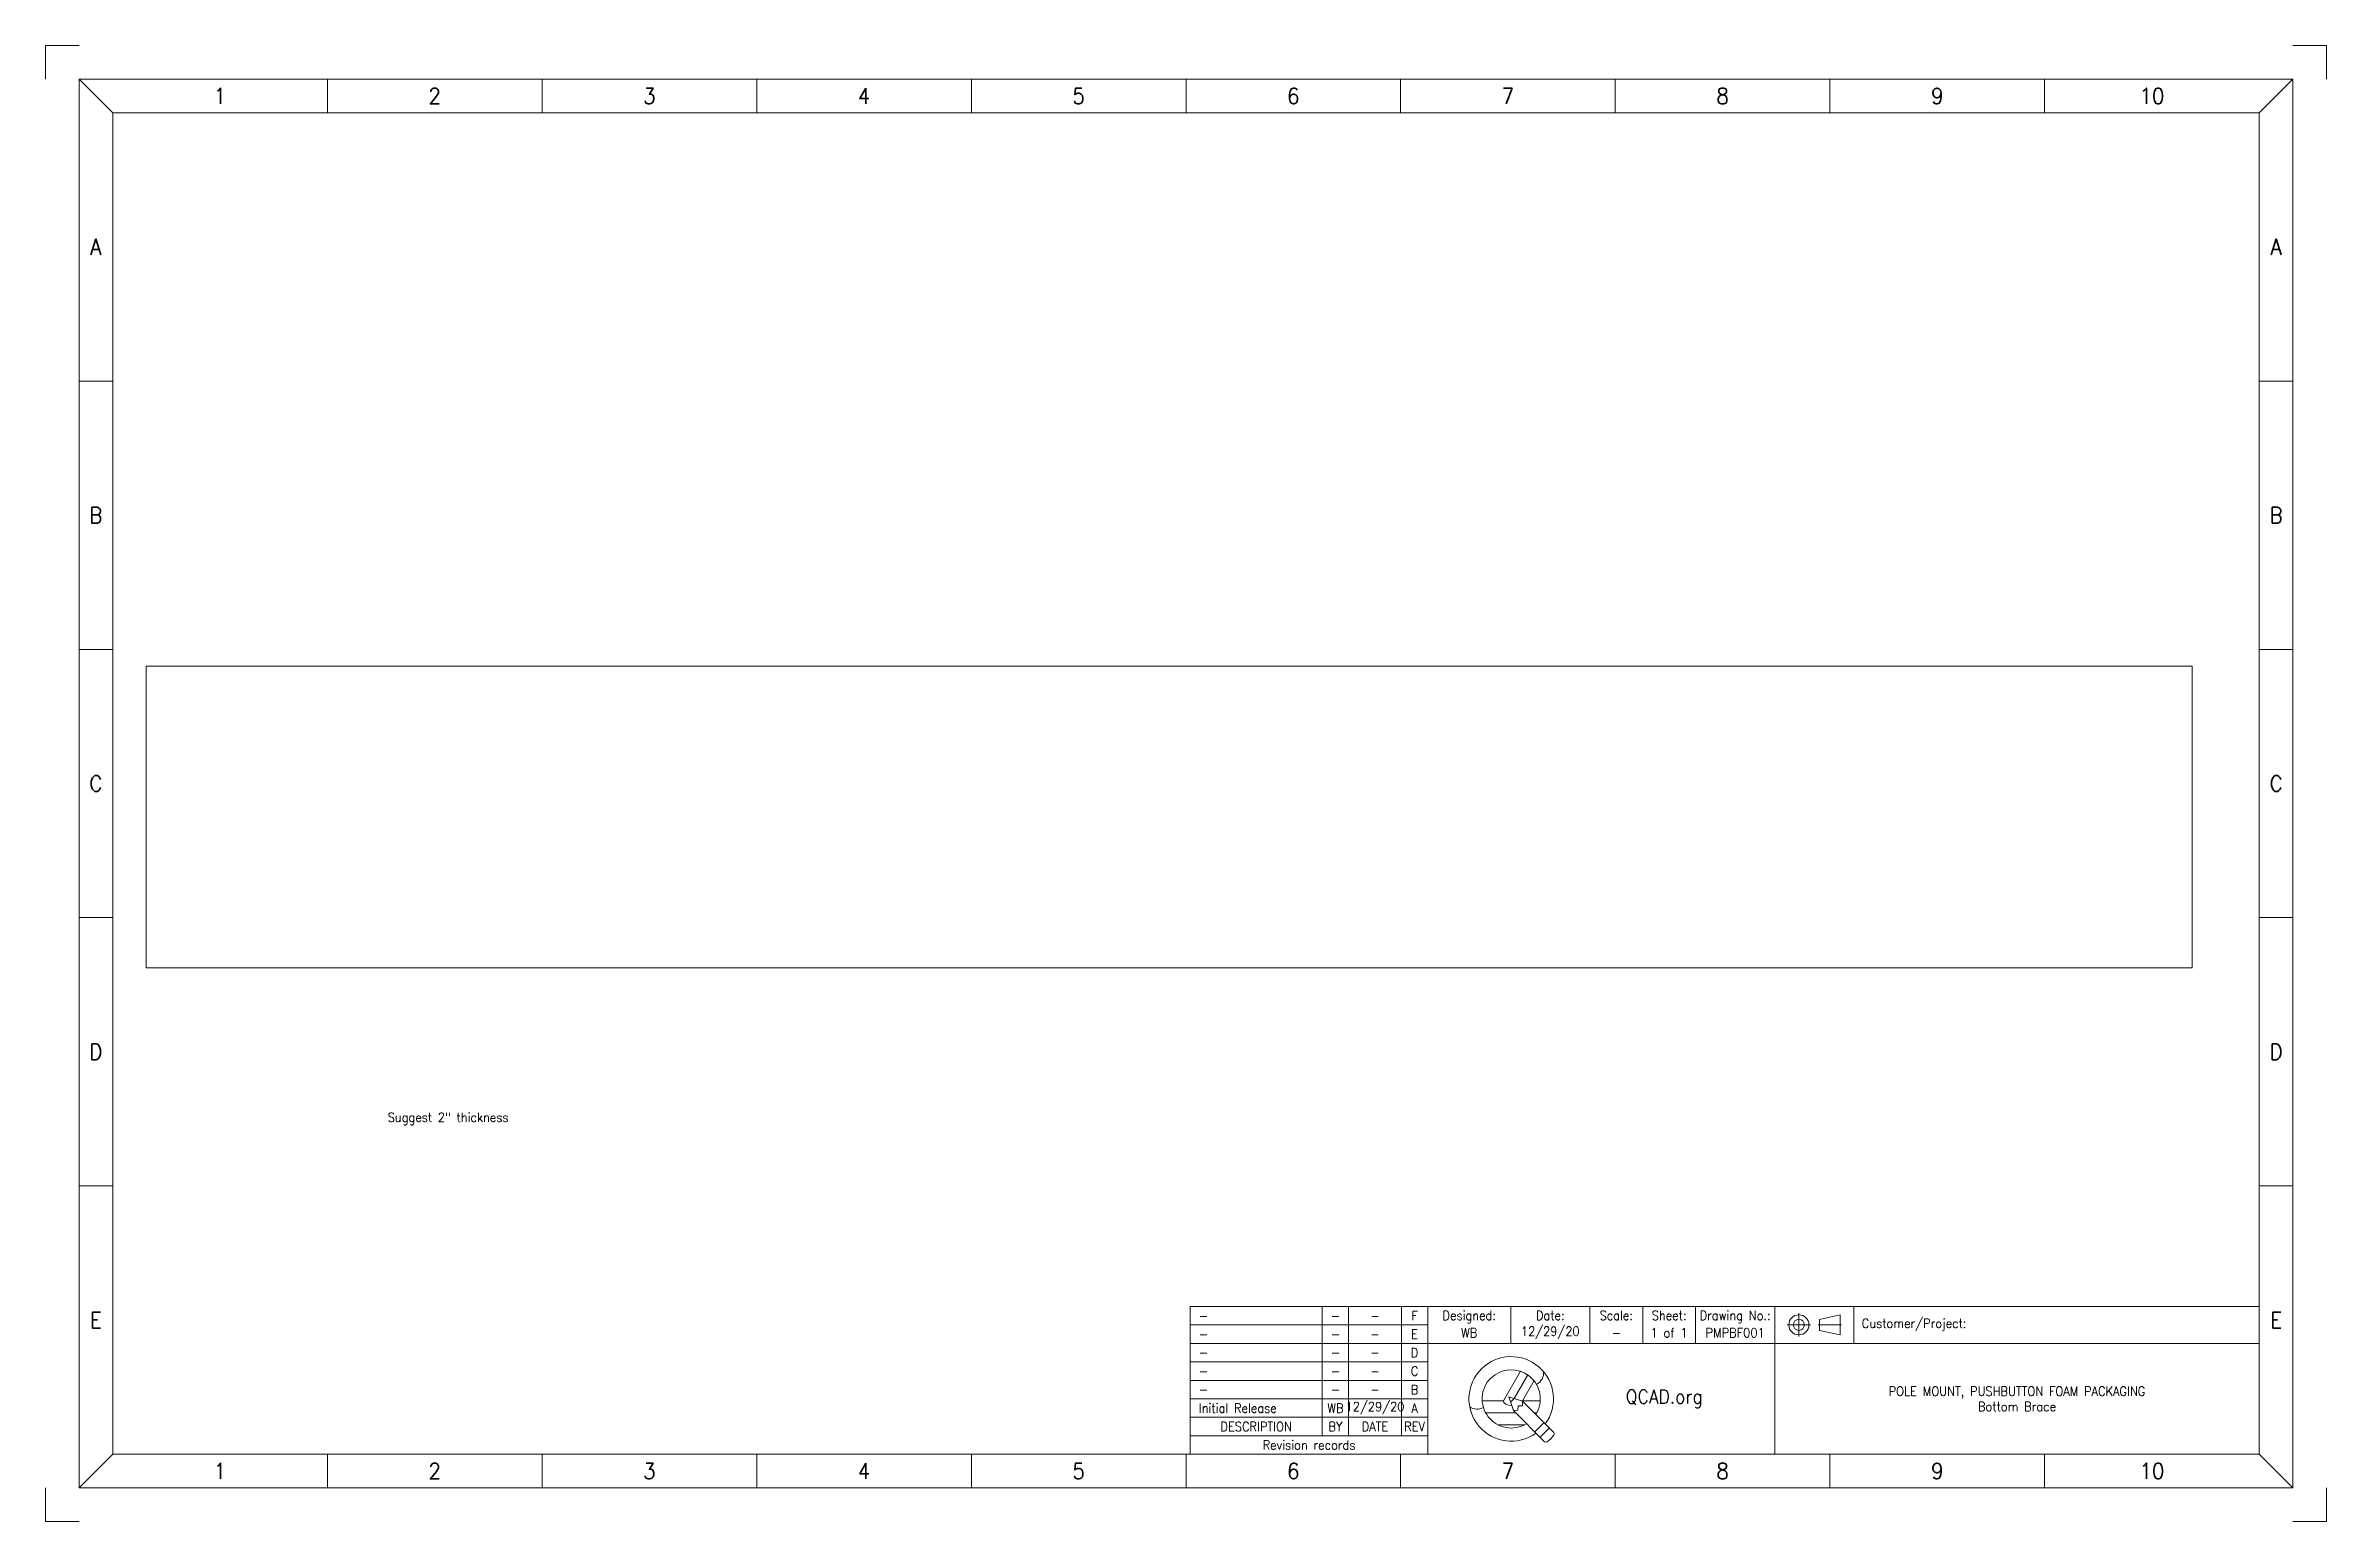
# Model space of a CAD drawing. Header units: inches. Extents: x 0 to 17, y 0 to 11.
import ezdxf

# ---------------------------------------------------------------- set-up
doc = ezdxf.new("R2010")
doc.units = ezdxf.units.IN
doc.header["$MEASUREMENT"] = 0
doc.linetypes.add('DASHDOT2', pattern=[12, 6, -2.95, 0.1, -2.95])
doc.layers.get('0').update_dxf_attribs({"lineweight": 0, "true_color": 0xffffff})
doc.layers.add('9.1 Drawing sheet', color=9, linetype='Continuous', lineweight=9, true_color=0xc0c0c0)
doc.styles.add('textstyle0', font='')
doc.styles.add('textstyle1', font='')
doc.styles.add('textstyle10', font='')
doc.styles.add('textstyle11', font='')
doc.styles.add('textstyle12', font='')
doc.styles.add('textstyle13', font='')
doc.styles.add('textstyle14', font='')
doc.styles.add('textstyle15', font='')
doc.styles.add('textstyle16', font='')
doc.styles.add('textstyle17', font='')
doc.styles.add('textstyle18', font='')
doc.styles.add('textstyle19', font='')
doc.styles.add('textstyle2', font='')
doc.styles.add('textstyle20', font='')
doc.styles.add('textstyle21', font='')
doc.styles.add('textstyle22', font='')
doc.styles.add('textstyle23', font='')
doc.styles.add('textstyle24', font='')
doc.styles.add('textstyle25', font='')
doc.styles.add('textstyle26', font='')
doc.styles.add('textstyle27', font='')
doc.styles.add('textstyle28', font='')
doc.styles.add('textstyle29', font='')
doc.styles.add('textstyle3', font='')
doc.styles.add('textstyle30', font='')
doc.styles.add('textstyle31', font='')
doc.styles.add('textstyle32', font='')
doc.styles.add('textstyle33', font='')
doc.styles.add('textstyle34', font='')
doc.styles.add('textstyle35', font='')
doc.styles.add('textstyle36', font='')
doc.styles.add('textstyle37', font='')
doc.styles.add('textstyle38', font='')
doc.styles.add('textstyle39', font='')
doc.styles.add('textstyle4', font='')
doc.styles.add('textstyle40', font='')
doc.styles.add('textstyle41', font='')
doc.styles.add('textstyle42', font='')
doc.styles.add('textstyle43', font='')
doc.styles.add('textstyle44', font='')
doc.styles.add('textstyle45', font='')
doc.styles.add('textstyle46', font='')
doc.styles.add('textstyle47', font='')
doc.styles.add('textstyle48', font='')
doc.styles.add('textstyle49', font='')
doc.styles.add('textstyle5', font='')
doc.styles.add('textstyle50', font='')
doc.styles.add('textstyle51', font='')
doc.styles.add('textstyle52', font='')
doc.styles.add('textstyle53', font='')
doc.styles.add('textstyle54', font='')
doc.styles.add('textstyle55', font='')
doc.styles.add('textstyle56', font='')
doc.styles.add('textstyle57', font='')
doc.styles.add('textstyle58', font='')
doc.styles.add('textstyle59', font='')
doc.styles.add('textstyle6', font='')
doc.styles.add('textstyle60', font='')
doc.styles.add('textstyle61', font='')
doc.styles.add('textstyle62', font='')
doc.styles.add('textstyle63', font='')
doc.styles.add('textstyle64', font='')
doc.styles.add('textstyle65', font='')
doc.styles.add('textstyle66', font='')
doc.styles.add('textstyle67', font='')
doc.styles.add('textstyle68', font='')
doc.styles.add('textstyle69', font='')
doc.styles.add('textstyle7', font='')
doc.styles.add('textstyle70', font='')
doc.styles.add('textstyle71', font='')
doc.styles.add('textstyle72', font='')
doc.styles.add('textstyle8', font='')
doc.styles.add('textstyle9', font='')
doc.styles.get('textstyle0').set_extended_font_data('Standard')
doc.styles.get('textstyle1').set_extended_font_data('Standard')
doc.styles.get('textstyle10').set_extended_font_data('Standard')
doc.styles.get('textstyle11').set_extended_font_data('Standard')
doc.styles.get('textstyle12').set_extended_font_data('Standard')
doc.styles.get('textstyle13').set_extended_font_data('Standard')
doc.styles.get('textstyle14').set_extended_font_data('Standard')
doc.styles.get('textstyle15').set_extended_font_data('Standard')
doc.styles.get('textstyle16').set_extended_font_data('Standard')
doc.styles.get('textstyle17').set_extended_font_data('Standard')
doc.styles.get('textstyle18').set_extended_font_data('Standard')
doc.styles.get('textstyle19').set_extended_font_data('Standard')
doc.styles.get('textstyle2').set_extended_font_data('Standard')
doc.styles.get('textstyle20').set_extended_font_data('Standard')
doc.styles.get('textstyle21').set_extended_font_data('Standard')
doc.styles.get('textstyle22').set_extended_font_data('Standard')
doc.styles.get('textstyle23').set_extended_font_data('Standard')
doc.styles.get('textstyle24').set_extended_font_data('Standard')
doc.styles.get('textstyle25').set_extended_font_data('Standard')
doc.styles.get('textstyle26').set_extended_font_data('Standard')
doc.styles.get('textstyle27').set_extended_font_data('Standard')
doc.styles.get('textstyle28').set_extended_font_data('Standard')
doc.styles.get('textstyle29').set_extended_font_data('Standard')
doc.styles.get('textstyle3').set_extended_font_data('Standard')
doc.styles.get('textstyle30').set_extended_font_data('Standard')
doc.styles.get('textstyle31').set_extended_font_data('Standard')
doc.styles.get('textstyle32').set_extended_font_data('Standard')
doc.styles.get('textstyle33').set_extended_font_data('Standard')
doc.styles.get('textstyle34').set_extended_font_data('Standard')
doc.styles.get('textstyle35').set_extended_font_data('Standard')
doc.styles.get('textstyle36').set_extended_font_data('Standard')
doc.styles.get('textstyle37').set_extended_font_data('Standard')
doc.styles.get('textstyle38').set_extended_font_data('Standard')
doc.styles.get('textstyle39').set_extended_font_data('Standard')
doc.styles.get('textstyle4').set_extended_font_data('Standard')
doc.styles.get('textstyle40').set_extended_font_data('Standard')
doc.styles.get('textstyle41').set_extended_font_data('Standard')
doc.styles.get('textstyle42').set_extended_font_data('Standard')
doc.styles.get('textstyle43').set_extended_font_data('Standard')
doc.styles.get('textstyle44').set_extended_font_data('Standard')
doc.styles.get('textstyle45').set_extended_font_data('Standard')
doc.styles.get('textstyle46').set_extended_font_data('Standard')
doc.styles.get('textstyle47').set_extended_font_data('Standard')
doc.styles.get('textstyle48').set_extended_font_data('Standard')
doc.styles.get('textstyle49').set_extended_font_data('Standard')
doc.styles.get('textstyle5').set_extended_font_data('Standard')
doc.styles.get('textstyle50').set_extended_font_data('Standard')
doc.styles.get('textstyle51').set_extended_font_data('Standard')
doc.styles.get('textstyle52').set_extended_font_data('Standard')
doc.styles.get('textstyle53').set_extended_font_data('Standard')
doc.styles.get('textstyle54').set_extended_font_data('Standard')
doc.styles.get('textstyle55').set_extended_font_data('Standard')
doc.styles.get('textstyle56').set_extended_font_data('Standard')
doc.styles.get('textstyle57').set_extended_font_data('Standard')
doc.styles.get('textstyle58').set_extended_font_data('Standard')
doc.styles.get('textstyle59').set_extended_font_data('Standard')
doc.styles.get('textstyle6').set_extended_font_data('Standard')
doc.styles.get('textstyle60').set_extended_font_data('Standard')
doc.styles.get('textstyle61').set_extended_font_data('Standard')
doc.styles.get('textstyle62').set_extended_font_data('Standard')
doc.styles.get('textstyle63').set_extended_font_data('Standard')
doc.styles.get('textstyle64').set_extended_font_data('Standard')
doc.styles.get('textstyle65').set_extended_font_data('Standard')
doc.styles.get('textstyle66').set_extended_font_data('Standard')
doc.styles.get('textstyle67').set_extended_font_data('Standard')
doc.styles.get('textstyle68').set_extended_font_data('Standard')
doc.styles.get('textstyle69').set_extended_font_data('Standard')
doc.styles.get('textstyle7').set_extended_font_data('Standard')
doc.styles.get('textstyle70').set_extended_font_data('Standard')
doc.styles.get('textstyle71').set_extended_font_data('Standard')
doc.styles.get('textstyle72').set_extended_font_data('Standard')
doc.styles.get('textstyle8').set_extended_font_data('Standard')
doc.styles.get('textstyle9').set_extended_font_data('Standard')

# ---------------------------------------------------------------- blocks, each defined once
blk = doc.blocks.new('Zoned border')
at = {"layer": '9.1 Drawing sheet'}
for p, q in [((0, 11), (0.25, 11)), ((0, 10.75), (0, 11)), ((17, 11), (16.75, 11)), ((17, 10.75), (17, 11)), ((0.25, 0.25), (0.25, 10.75)), ((0.25, 10.75), (16.75, 10.75)), ((0.25, 10.75), (0.5, 10.5)), ((2.1, 10.5), (2.1, 10.75)), ((3.7, 10.5), (3.7, 10.75)), ((5.3, 10.5), (5.3, 10.75)), ((6.9, 10.5), (6.9, 10.75)), ((8.5, 10.5), (8.5, 10.75)), ((10.1, 10.5), (10.1, 10.75)), ((11.7, 10.5), (11.7, 10.75)), ((13.3, 10.5), (13.3, 10.75)), ((14.9, 10.5), (14.9, 10.75)), ((16.75, 10.75), (16.5, 10.5)), ((16.75, 0.25), (16.75, 10.75)), ((0.25, 8.5), (0.5, 8.5)), ((16.5, 8.5), (16.75, 8.5)), ((0.25, 6.5), (0.5, 6.5)), ((16.5, 6.5), (16.75, 6.5)), ((0.25, 4.5), (0.5, 4.5)), ((16.5, 4.5), (16.75, 4.5)), ((0.25, 2.5), (0.5, 2.5)), ((16.5, 2.5), (16.75, 2.5)), ((0.25, 0.25), (0.5, 0.5)), ((2.1, 0.25), (2.1, 0.5)), ((3.7, 0.25), (3.7, 0.5)), ((5.3, 0.25), (5.3, 0.5)), ((6.9, 0.25), (6.9, 0.5)), ((8.5, 0.25), (8.5, 0.5)), ((10.1, 0.25), (10.1, 0.5)), ((11.7, 0.25), (11.7, 0.5)), ((13.3, 0.25), (13.3, 0.5)), ((14.9, 0.25), (14.9, 0.5)), ((16.75, 0.25), (16.5, 0.5)), ((0, 0.25), (0, 0)), ((0.25, 0.25), (16.75, 0.25)), ((17, 0.25), (17, 0)), ((0, 0), (0.25, 0)), ((17, 0), (16.75, 0))]:
    blk.add_line(p, q, dxfattribs=at)
at = {"layer": '9.1 Drawing sheet', "attachment_point": 5}
for s, insert, char_height, style in [('1', (1.3, 10.625), 0.118, 'textstyle67'), ('2', (2.9, 10.625), 0.118, 'textstyle66'), ('3', (4.5, 10.625), 0.118, 'textstyle65'), ('4', (6.1, 10.625), 0.118, 'textstyle64'), ('5', (7.7, 10.625), 0.118, 'textstyle63'), ('6', (9.3, 10.625), 0.118, 'textstyle72'), ('7', (10.9, 10.625), 0.118, 'textstyle71'), ('8', (12.5, 10.625), 0.118, 'textstyle70'), ('9', (14.1, 10.625), 0.118, 'textstyle69'), ('10', (15.7, 10.625), 0.1181, 'textstyle68'), ('A', (0.375, 9.5), 0.118, 'textstyle57'), ('A', (16.625, 9.5), 0.118, 'textstyle0'), ('B', (0.375, 7.5), 0.118, 'textstyle58'), ('B', (16.625, 7.5), 0.118, 'textstyle2'), ('C', (0.375, 5.5), 0.118, 'textstyle59'), ('C', (16.625, 5.5), 0.118, 'textstyle3'), ('D', (0.375, 3.5), 0.118, 'textstyle60'), ('D', (16.625, 3.5), 0.118, 'textstyle4'), ('E', (0.375, 1.5), 0.118, 'textstyle62'), ('E', (16.625, 1.5), 0.118, 'textstyle1'), ('1', (1.3, 0.375), 0.118, 'textstyle61'), ('2', (2.9, 0.375), 0.118, 'textstyle56'), ('3', (4.5, 0.375), 0.118, 'textstyle55'), ('4', (6.1, 0.375), 0.118, 'textstyle54'), ('5', (7.7, 0.375), 0.118, 'textstyle53'), ('6', (9.3, 0.375), 0.118, 'textstyle52'), ('7', (10.9, 0.375), 0.118, 'textstyle51'), ('8', (12.5, 0.375), 0.118, 'textstyle50'), ('9', (14.1, 0.375), 0.118, 'textstyle6'), ('10', (15.7, 0.375), 0.1181, 'textstyle5')]:
    blk.add_mtext(s, dxfattribs=dict(at, insert=insert, char_height=char_height, style=style))
blk = doc.blocks.new('Paper Frame')
at = {"layer": '9.1 Drawing sheet'}
for p, q in [((0, 10.75), (0, 11)), ((0, 11), (0.25, 11)), ((17, 11), (16.75, 11)), ((17, 10.75), (17, 11)), ((0.5, 10.5), (16.5, 10.5)), ((0.5, 0.5), (0.5, 10.5)), ((16.5, 10.5), (16.5, 0.5)), ((16.5, 0.5), (0.5, 0.5)), ((0, 0.25), (0, 0)), ((17, 0.25), (17, 0)), ((0, 0), (0.25, 0)), ((17, 0), (16.75, 0))]:
    blk.add_line(p, q, dxfattribs=at)
blk.add_blockref('Zoned border', (0, 0), dxfattribs=at)
blk = doc.blocks.new('Logo')
at = {"layer": '9.1 Drawing sheet', "lineweight": 9}
for p, q in [((-5.507, 0.619), (-5.634, 0.399)), ((-5.493, 0.399), (-5.406, 0.549)), ((-5.792, 0.399), (-5.634, 0.399)), ((-5.593, 0.429), (-5.491, 0.395)), ((-5.56, 0.326), (-5.593, 0.429)), ((-5.58, 0.39), (-5.554, 0.416)), ((-5.527, 0.328), (-5.525, 0.361)), ((-5.492, 0.362), (-5.525, 0.361)), ((-5.501, 0.399), (-5.359, 0.399)), ((-5.491, 0.395), (-5.492, 0.362)), ((-5.258, 0.162), (-5.491, 0.395)), ((-5.671, 0.219), (-5.48, 0.219)), ((-5.56, 0.326), (-5.527, 0.328)), ((-5.328, 0.093), (-5.56, 0.326)), ((-5.401, 0.167), (-5.331, 0.236)), ((-5.361, 0.127), (-5.292, 0.196))]:
    blk.add_line(p, q, dxfattribs=at)
at = {"layer": '9.1 Drawing sheet', "linetype": 'DASHDOT2', "lineweight": 9}
for p, q in [((-5.554, 0.416), (-5.452, 0.592)), ((-5.766, 0.309), (-5.542, 0.309)), ((-5.404, 0.309), (-5.385, 0.309))]:
    blk.add_line(p, q, dxfattribs=at)
at = {"layer": '9.1 Drawing sheet', "lineweight": 9}
for centre, radius, start, end in [((-5.576, 0.413), 0.315, 323.5694, 305.684), ((-5.576, 0.413), 0.217, 327.5283, 301.4682), ((-5.43, 0.607), 0.0956, 296.5321, 5.6951), ((-5.83, 0.433), 0.0964, 234.9253, 298.9034)]:
    blk.add_arc(centre, radius, start, end, dxfattribs=at)
for centre, major_axis, ratio, start_param, end_param in [((-5.564, 0.399), (-0.0707, 0), 0.514393, 0, 1.456913), ((-5.564, 0.399), (-0.0707, 0), 0.514393, 3.069838, 3.141593), ((-5.293, 0.128), (0.0347, 0.0346), 0.381399, 3.141593, 6.283185)]:
    blk.add_ellipse(centre, major_axis=major_axis, ratio=ratio, start_param=start_param, end_param=end_param, dxfattribs=at)
at = {"layer": '9.1 Drawing sheet', "linetype": 'Continuous', "lineweight": 0, "insert": (-4.436, 0.413), "char_height": 0.10265, "width": 5.70284, "attachment_point": 5, "style": 'textstyle7'}
blk.add_mtext('QCAD.org\\pOpen source CAD', dxfattribs=at)
blk = doc.blocks.new('Title block')
at = {"layer": '9.1 Drawing sheet'}
for p, q in [((-7.969, 1.102), (-6.197, 1.102)), ((-7.969, 1.102), (-7.969, 0)), ((-6.984, 1.102), (-6.984, 0.138)), ((-6.788, 1.102), (-6.788, 0.138)), ((-6.394, 1.102), (-6.394, 0.138)), ((-6.197, 1.102), (0, 1.102)), ((-6.197, 1.102), (-6.197, 0)), ((-5.58, 0.827), (-5.58, 1.102)), ((-4.99, 0.827), (-4.99, 1.102)), ((-4.596, 0.827), (-4.596, 1.102)), ((-4.202, 0.827), (-4.202, 1.102)), ((-3.612, 0.827), (-3.612, 1.102)), ((-3.021, 0.827), (-3.021, 1.102)), ((0, 0), (0, 1.102)), ((-7.969, 0.965), (-6.197, 0.965)), ((-7.969, 0.827), (-6.197, 0.827)), ((-7.969, 0.689), (-6.197, 0.689)), ((-6.197, 0.827), (0, 0.827)), ((-3.612, 0), (-3.612, 0.827)), ((-7.969, 0.551), (-6.197, 0.551)), ((-7.969, 0.413), (-6.197, 0.413)), ((-7.969, 0.276), (-6.197, 0.276)), ((-7.969, 0.138), (-6.197, 0.138)), ((-7.969, 0), (0, 0))]:
    blk.add_line(p, q, dxfattribs=at)
at = {"layer": '9.1 Drawing sheet', "color": 9, "linetype": 'DASHDOT2', "lineweight": 5, "true_color": 0xc0c0c0}
for p, q in [((-3.432, 0.877), (-3.432, 1.052)), ((-3.519, 0.965), (-3.344, 0.965)), ((-3.289, 0.965), (-3.114, 0.965))]:
    blk.add_line(p, q, dxfattribs=at)
at = {"layer": '9.1 Drawing sheet', "color": 9, "linetype": 'Continuous', "lineweight": 9, "true_color": 0xc0c0c0}
for p, q in [((-3.124, 1.039), (-3.279, 1.006)), ((-3.124, 1.039), (-3.124, 0.89)), ((-3.279, 1.006), (-3.279, 0.923)), ((-3.279, 0.923), (-3.124, 0.89))]:
    blk.add_line(p, q, dxfattribs=at)
for radius in [0.0747, 0.0411]:
    blk.add_circle((-3.432, 0.965), radius, dxfattribs=at)
at = {"layer": '9.1 Drawing sheet'}
blk.add_blockref('Logo', (0, 0), dxfattribs=at)
at = {"layer": '9.1 Drawing sheet', "linetype": 'Continuous', "lineweight": 0, "width": 3.8019}
for s, insert, char_height, attachment_point, style in [('-', (-7.904, 1.033), 0.0684, 4, 'textstyle24'), ('-', (-6.886, 1.033), 0.0684, 5, 'textstyle23'), ('-', (-6.591, 1.033), 0.0684, 5, 'textstyle22'), ('F', (-6.296, 1.033), 0.0684, 5, 'textstyle43'), ('Designed:', (-5.889, 1.069), 0.0684, 2, 'textstyle48'), ('Date:', (-5.285, 1.069), 0.0684, 2, 'textstyle47'), ('Scale:', (-4.793, 1.069), 0.0684, 2, 'textstyle46'), ('Sheet:', (-4.399, 1.069), 0.0684, 2, 'textstyle45'), ('Drawing No.:', (-3.907, 1.069), 0.06843, 2, 'textstyle49'), ('Customer/Project:', (-2.963, 0.965), 0.06843, 4, 'textstyle21'), ('-', (-7.904, 0.896), 0.0684, 4, 'textstyle27'), ('-', (-6.886, 0.896), 0.0684, 5, 'textstyle26'), ('-', (-6.591, 0.896), 0.0684, 5, 'textstyle25'), ('E', (-6.296, 0.896), 0.0684, 5, 'textstyle44'), ('WB', (-5.889, 0.906), 0.0684, 5, 'textstyle20'), ('12/29/20', (-5.285, 0.906), 0.0684, 5, 'textstyle19'), ('-', (-4.793, 0.906), 0.0684, 5, 'textstyle18'), ('1 of 1', (-4.399, 0.906), 0.0684, 5, 'textstyle42'), ('PMPBF001', (-3.907, 0.906), 0.0684, 5, 'textstyle40'), ('-', (-7.904, 0.758), 0.0684, 4, 'textstyle30'), ('-', (-6.886, 0.758), 0.0684, 5, 'textstyle29'), ('-', (-6.591, 0.758), 0.0684, 5, 'textstyle28'), ('D', (-6.296, 0.758), 0.0684, 5, 'textstyle9'), ('-', (-7.904, 0.62), 0.0684, 4, 'textstyle33'), ('-', (-6.886, 0.62), 0.0684, 5, 'textstyle32'), ('-', (-6.591, 0.62), 0.0684, 5, 'textstyle31'), ('C', (-6.296, 0.62), 0.0684, 5, 'textstyle10'), ('B', (-6.296, 0.482), 0.0684, 5, 'textstyle11'), ('-', (-7.904, 0.482), 0.0684, 4, 'textstyle36'), ('Initial Release', (-7.904, 0.344), 0.06843, 4, 'textstyle39'), ('WB', (-6.886, 0.344), 0.0684, 5, 'textstyle38'), ('-', (-6.886, 0.482), 0.0684, 5, 'textstyle35'), ('12/29/20', (-6.591, 0.344), 0.0684, 5, 'textstyle37'), ('-', (-6.591, 0.482), 0.0684, 5, 'textstyle34'), ('A', (-6.296, 0.344), 0.0684, 5, 'textstyle12'), ('POLE MOUNT, PUSHBUTTON FOAM PACKAGING\\PBottom Brace', (-1.806, 0.413), 0.06843, 5, 'textstyle41'), ('DESCRIPTION', (-7.477, 0.207), 0.06843, 5, 'textstyle16'), ('BY', (-6.886, 0.207), 0.0684, 5, 'textstyle15'), ('DATE', (-6.591, 0.207), 0.0684, 5, 'textstyle14'), ('REV', (-6.296, 0.207), 0.0684, 5, 'textstyle13'), ('Revision records', (-7.083, 0.069), 0.06843, 5, 'textstyle17')]:
    blk.add_mtext(s, dxfattribs=dict(at, insert=insert, char_height=char_height, attachment_point=attachment_point, style=style))

msp = doc.modelspace()

# ---------------------------------------------------------------- linework, layer by layer
for p, q in [((16, 6.375), (0.75, 6.375)), ((0.75, 6.375), (0.75, 4.125)), ((16, 4.125), (16, 6.375)), ((0.75, 4.125), (16, 4.125))]:
    msp.add_line(p, q)

# ---------------------------------------------------------------- block references
at = {"layer": '9.1 Drawing sheet'}
for name, p in [('Paper Frame', (0, 0)), ('Title block', (16.5, 0.5))]:
    msp.add_blockref(name, p, dxfattribs=at)

# ---------------------------------------------------------------- texts
at = {"insert": (3, 3), "char_height": 0.06843, "attachment_point": 5, "style": 'textstyle8'}
msp.add_mtext('Suggest 2" thickness', dxfattribs=at)

doc.saveas('drawing.dxf')
